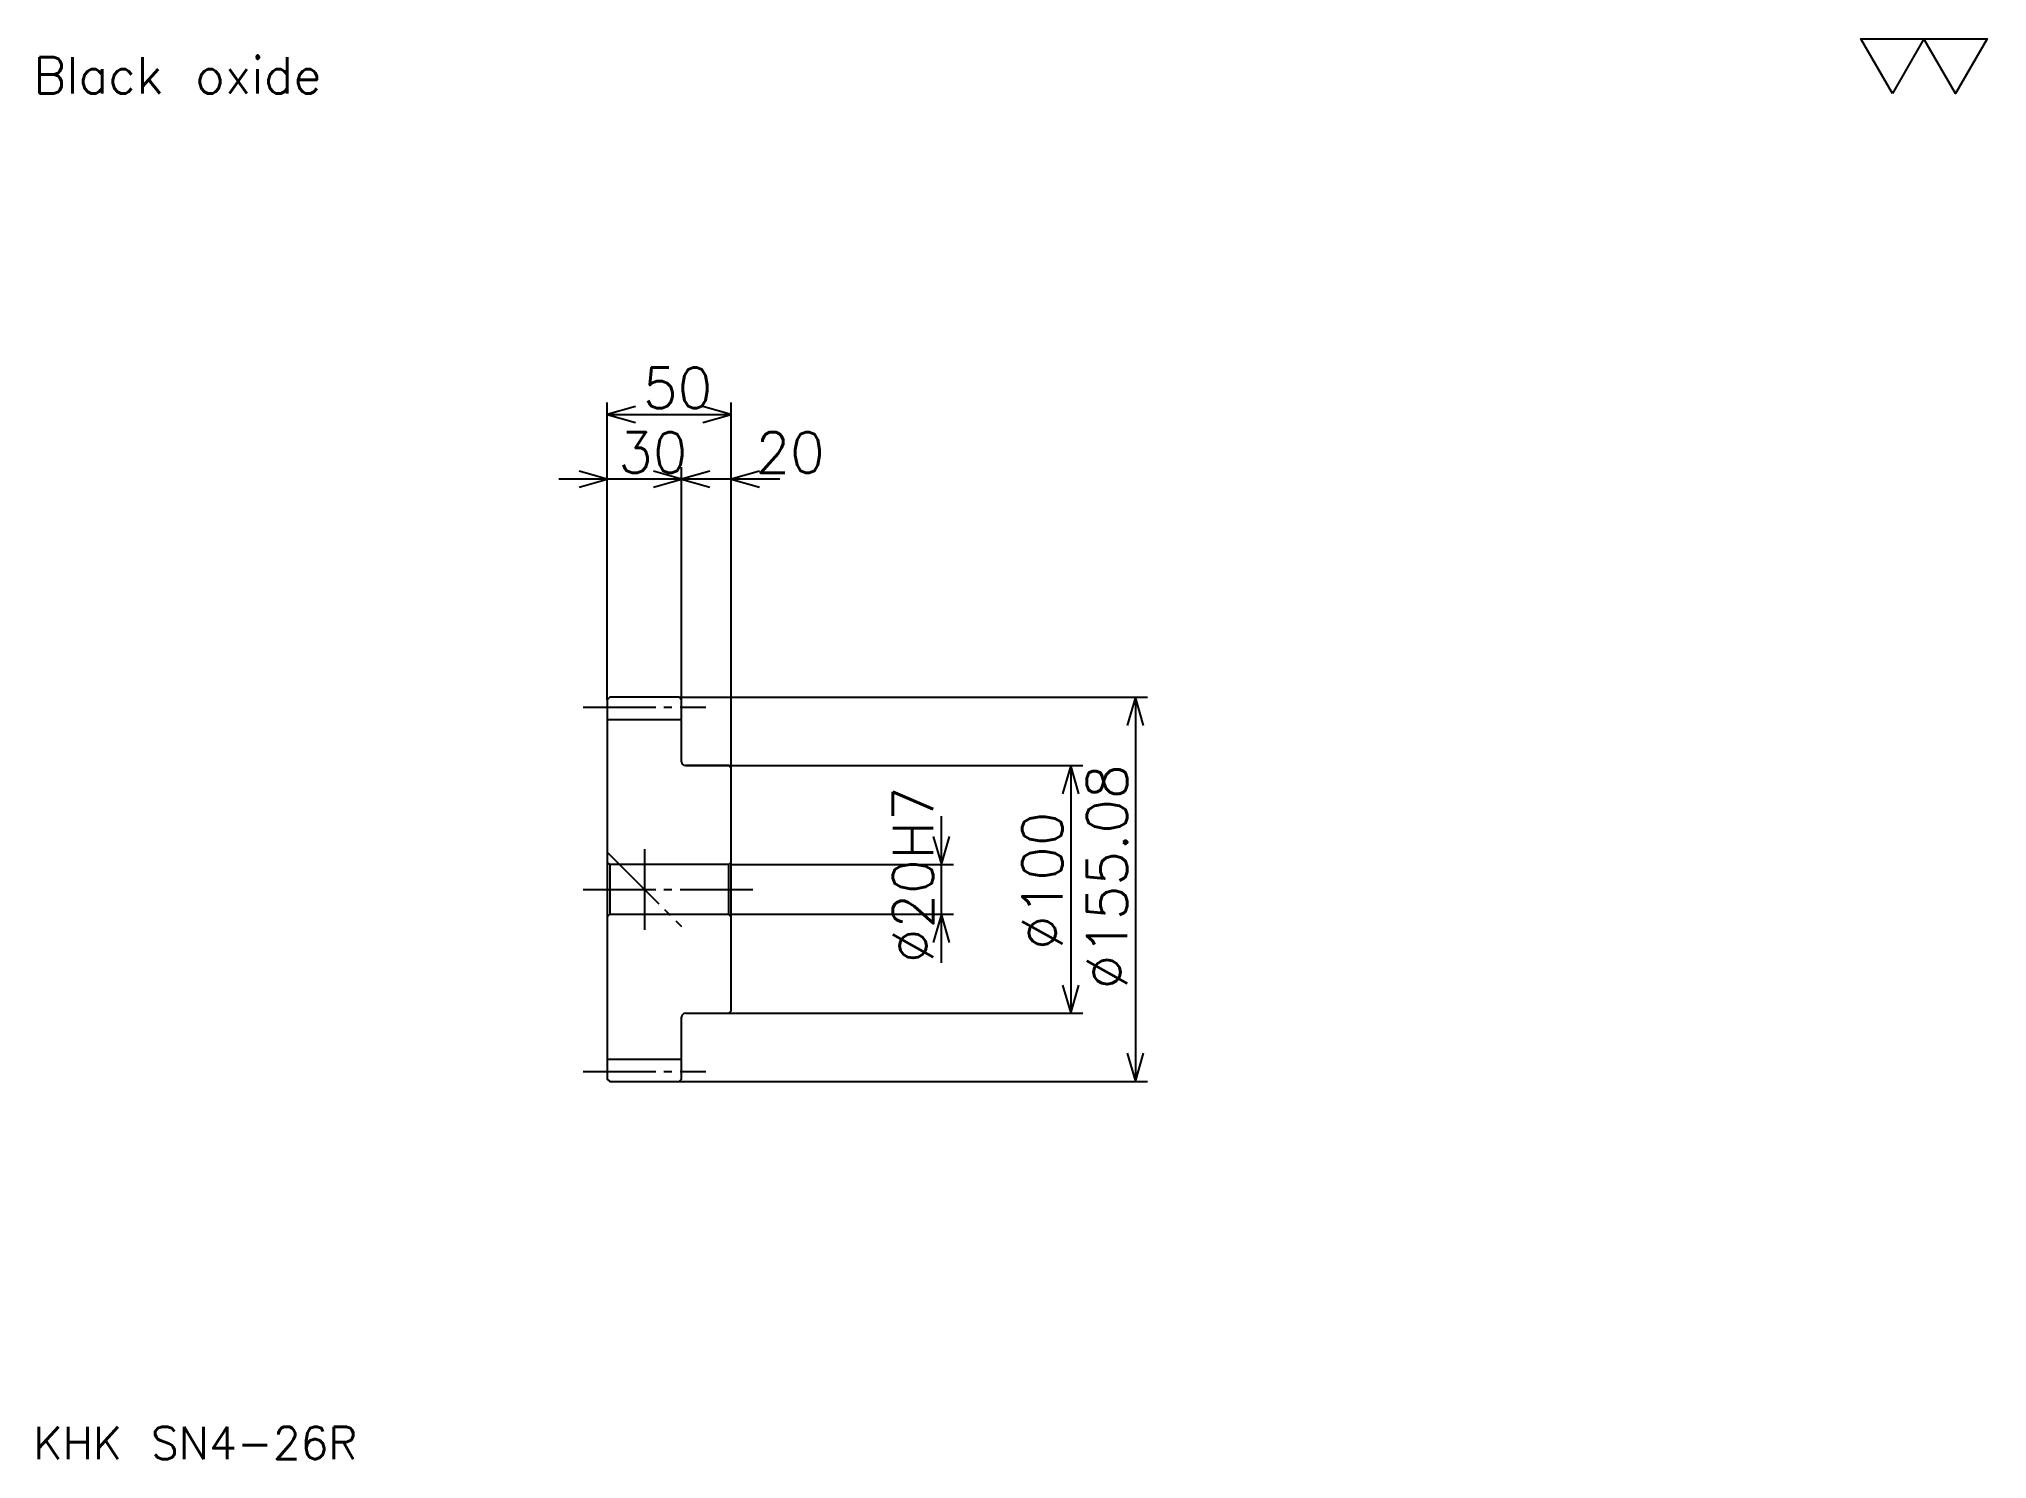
# Model space of a CAD drawing. Extents: x 35 to 821, y 36 to 609.
import ezdxf

# ---------------------------------------------------------------- set-up
doc = ezdxf.new("R2010")
doc.units = 0
doc.linetypes.add('DASHDOT', pattern=[39.130436, 29.347826, -3.26087, 3.26087, -3.26087])
doc.layers.get('0').update_dxf_attribs({"linetype": 'CONTINUOUS'})
doc.layers.add('DASHDOT', color=6, linetype='DASHDOT')
doc.styles.add('KANJI', font='TXT', dxfattribs={"bigfont": 'BIGFONT'})

msp = doc.modelspace()

# ---------------------------------------------------------------- linework, layer by layer
at = {"color": 5}
for p, q in [((264.130432, 343.299957), (264.130432, 462.321716)), ((264.130432, 457.430389), (314.130432, 457.430389)), ((314.130432, 343.299957), (314.130432, 462.321716)), ((294.130432, 343.299957), (294.130432, 436.234741)), ((313.695648, 431.343445), (244.565216, 431.343445)), ((333.695648, 431.343445), (274.565216, 431.343445)), ((264.130432, 342.299957), (264.130432, 343.299957)), ((293.130432, 343.299957), (314.130432, 343.299957)), ((294.130432, 342.299957), (294.130432, 343.299957)), ((314.130432, 343.299957), (482.065216, 343.299957)), ((314.130432, 314.760864), (314.130432, 343.299957)), ((477.173889, 343.299957), (477.173889, 188.221771)), ((295.630432, 315.760864), (314.130432, 315.760864)), ((314.130432, 315.760864), (455.978271, 315.760864)), ((451.086975, 315.760864), (451.086975, 215.760864)), ((398.913025, 236.195648), (398.913025, 295.32608)), ((314.130432, 275.760864), (403.804352, 275.760864)), ((314.130432, 255.760864), (403.804352, 255.760864)), ((295.630432, 215.760864), (314.130432, 215.760864)), ((314.130432, 215.760864), (455.978271, 215.760864)), ((293.130432, 188.221771), (314.130432, 188.221771)), ((314.130432, 188.221771), (482.065216, 188.221771))]:
    msp.add_line(p, q, dxfattribs=at)
at = {"color": 4}
for p, q in [((264.130432, 334.299957), (294.130432, 334.299957)), ((265.130432, 275.760864), (265.130432, 255.760864)), ((313.130432, 275.760864), (314.130432, 276.760864)), ((313.130432, 255.760864), (314.130432, 254.760864)), ((264.130432, 197.221771), (294.130432, 197.221771))]:
    msp.add_line(p, q, dxfattribs=at)
at = {"color": 7}
msp.add_line((279.130432, 282.065216), (279.130432, 249.456512), dxfattribs=at)
msp.add_lwpolyline([(782.608704, 586.956543), (769.891296, 609), (820.760864, 609), (808.043457, 586.956543), (795.326111, 609), (782.608704, 586.956543)], dxfattribs=at)
at = {"color": 5}
for points in [[(275.543488, 460.691254), (264.130432, 457.430389), (275.543488, 454.169525)], [(302.717377, 454.169525), (314.130432, 457.430389), (302.717377, 460.691254)], [(252.717392, 428.082581), (264.130432, 431.343445), (252.717392, 434.604309)], [(282.717377, 428.082581), (294.130432, 431.343445), (282.717377, 434.604309)], [(305.543488, 434.604309), (294.130432, 431.343445), (305.543488, 428.082581)], [(325.543488, 434.604309), (314.130432, 431.343445), (325.543488, 428.082581)], [(480.434753, 331.886932), (477.173889, 343.299957), (473.913025, 331.886932)], [(454.347839, 304.347809), (451.086975, 315.760864), (447.826111, 304.347809)], [(395.652161, 287.17392), (398.913025, 275.760864), (402.173889, 287.17392)], [(402.173889, 244.347824), (398.913025, 255.760864), (395.652161, 244.347824)], [(447.826111, 227.173904), (451.086975, 215.760864), (454.347839, 227.173904)], [(473.913025, 199.634796), (477.173889, 188.221771), (480.434753, 199.634796)]]:
    msp.add_lwpolyline(points, dxfattribs=at)
at = {"color": 4}
for points in [[(294.130432, 317.260864), (294.130432, 342.299957), (293.130432, 343.299957), (265.130432, 343.299957), (264.130432, 342.299957), (264.130432, 254.760864)], [(295.630432, 215.760864), (313.130432, 215.760864), (314.130432, 216.760864), (314.130432, 314.760864), (313.130432, 315.760864), (295.630432, 315.760864)], [(264.130432, 254.760864), (265.130432, 255.760864), (313.130432, 255.760864), (313.130432, 275.760864), (265.130432, 275.760864), (264.130432, 276.760864)], [(264.130432, 254.760864), (264.130432, 189.221771), (265.130432, 188.221771), (293.130432, 188.221771), (294.130432, 189.221771), (294.130432, 214.260864)]]:
    msp.add_lwpolyline(points, dxfattribs=at)
for centre, start, end in [((295.630432, 317.260864), 180, 270), ((295.630432, 214.260864), 90, 180)]:
    msp.add_arc(centre, 1.5, start, end, dxfattribs=at)
at = {"layer": 'DASHDOT', "color": 7}
for p, q in [((254.347824, 339.299957), (303.913025, 339.299957)), ((264.130432, 280.760864), (294.130432, 250.760864)), ((254.347824, 265.760864), (323.913025, 265.760864)), ((254.347824, 192.221771), (303.913025, 192.221771))]:
    msp.add_line(p, q, dxfattribs=at)

# ---------------------------------------------------------------- texts
at = {"color": 7, "style": 'KANJI'}
for s, height, p in [('Black oxide', 14.673913, (32.608696, 586.956543)), ('50', 16.304348, (278.532593, 460.039062)), ('30', 16.304348, (268.532593, 433.952148)), ('20', 16.304348, (323.913025, 433.952148)), ('KHK SN4-26R', 13.043478, (32.608696, 35.869564))]:
    msp.add_text(s, height=height, dxfattribs=at).set_placement(p)
for s, p in [('%%c155.08', (473.913025, 225.407593)), ('%%c20H7', (395.652161, 236.005432)), ('%%c100', (447.826111, 241.304352))]:
    msp.add_text(s, height=16.304348, rotation=90, dxfattribs=at).set_placement(p)

doc.saveas('drawing.dxf')
